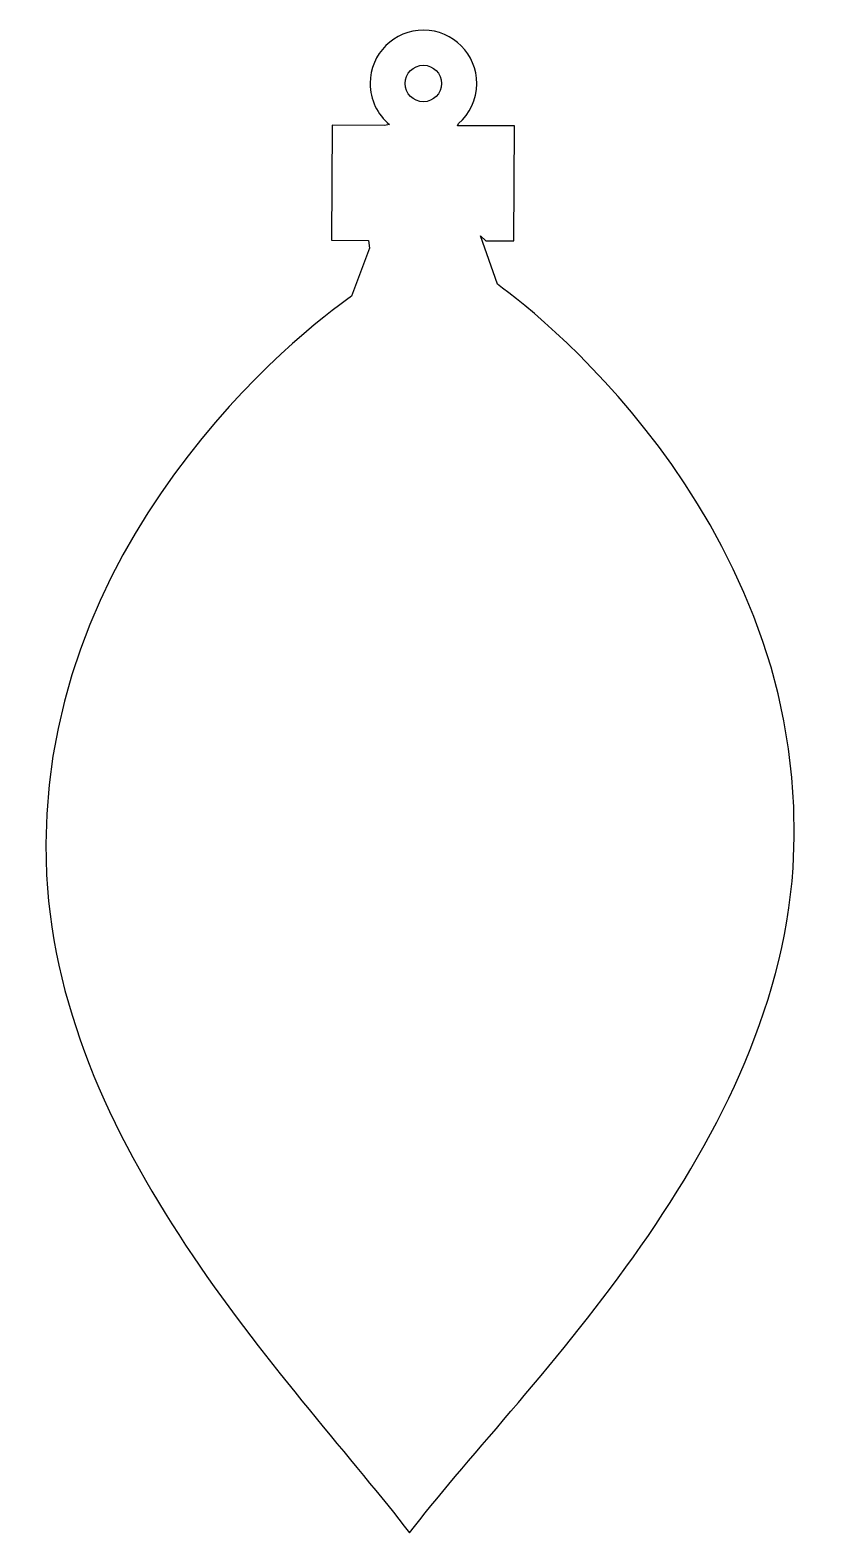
# Model space of a CAD drawing. Header units: centimetres. Extents: x -5 to 5, y -9.6 to 9.6.
import ezdxf

# ---------------------------------------------------------------- set-up
doc = ezdxf.new("R2010")
doc.units = ezdxf.units.CM
doc.header["$MEASUREMENT"] = 0
doc.layers.add('Camada 1', color=7, linetype='Continuous')

msp = doc.modelspace()

# ---------------------------------------------------------------- linework, layer by layer
at = {"layer": 'Camada 1'}
for points, knots in [([(-0.13618, -9.57502), (-1.51379, -7.76773), (-4.58052, -4.76132), (-4.75864, -1.19011), (-4.75864, -1.19011), (-4.96925, 3.03642), (-1.49971, 5.75798), (-0.87223, 6.18414), (-0.87223, 6.18414), (-0.87223, 6.18414), (-0.64591, 6.79591), (-0.64591, 6.79591), (-0.64591, 6.79591), (-0.64591, 6.79591), (-0.65546, 6.89725), (-0.65546, 6.89725), (-0.65546, 6.89725), (-0.65546, 6.89725), (-1.12803, 6.89931), (-1.12803, 6.89931), (-1.12803, 6.89931), (-1.12803, 6.89931), (-1.12189, 8.36513), (-1.12189, 8.36513), (-1.12189, 8.36513), (-1.12189, 8.36513), (-0.45482, 8.3624), (-0.45482, 8.3624), (-0.45482, 8.3624), (-0.45482, 8.3624), (-0.39169, 8.37402), (-0.39169, 8.37402), (-0.39169, 8.37402), (-0.54234, 8.49925), (-0.63796, 8.68829), (-0.63701, 8.89946), (-0.63701, 8.89946), (-0.6355, 9.27482), (-0.33009, 9.57748), (0.04511, 9.57597), (0.04511, 9.57597), (0.42029, 9.57433), (0.7231, 9.26895), (0.72146, 8.89374), (0.72146, 8.89374), (0.72064, 8.69131), (0.63145, 8.50994), (0.49051, 8.38606), (0.49051, 8.38606), (0.49051, 8.38606), (0.47561, 8.35846), (0.47561, 8.35846), (0.47561, 8.35846), (0.47561, 8.35846), (1.20213, 8.35547), (1.20213, 8.35547), (1.20213, 8.35547), (1.20213, 8.35547), (1.19599, 6.88949), (1.19599, 6.88949), (1.19599, 6.88949), (1.19599, 6.88949), (0.83584, 6.89113), (0.83584, 6.89113), (0.83584, 6.89113), (0.83584, 6.89113), (0.76795, 6.95312), (0.76795, 6.95312), (0.76795, 6.95312), (0.76795, 6.95312), (0.98446, 6.3378), (0.98446, 6.3378), (0.98446, 6.3378), (1.60496, 5.90169), (5.03036, 3.12491), (4.75189, -1.0976), (4.75189, -1.0976), (4.50919, -4.78036), (1.19877, -7.81214), (-0.1347, -9.57596), (-0.1347, -9.57596), (-0.1347, -9.57596), (-0.13618, -9.57502), (-0.13618, -9.57502)], [0, 0, 0, 0, 0.04545455, 0.04545455, 0.04545455, 0.04545455, 0.09090909, 0.09090909, 0.09090909, 0.09090909, 0.13636364, 0.13636364, 0.13636364, 0.13636364, 0.18181818, 0.18181818, 0.18181818, 0.18181818, 0.22727273, 0.22727273, 0.22727273, 0.22727273, 0.27272727, 0.27272727, 0.27272727, 0.27272727, 0.31818182, 0.31818182, 0.31818182, 0.31818182, 0.36363636, 0.36363636, 0.36363636, 0.36363636, 0.40909091, 0.40909091, 0.40909091, 0.40909091, 0.45454545, 0.45454545, 0.45454545, 0.45454545, 0.5, 0.5, 0.5, 0.5, 0.54545455, 0.54545455, 0.54545455, 0.54545455, 0.59090909, 0.59090909, 0.59090909, 0.59090909, 0.63636364, 0.63636364, 0.63636364, 0.63636364, 0.68181818, 0.68181818, 0.68181818, 0.68181818, 0.72727273, 0.72727273, 0.72727273, 0.72727273, 0.77272727, 0.77272727, 0.77272727, 0.77272727, 0.81818182, 0.81818182, 0.81818182, 0.81818182, 0.86363636, 0.86363636, 0.86363636, 0.86363636, 0.90909091, 0.90909091, 0.90909091, 0.90909091, 1, 1, 1, 1]), ([(0.04217, 8.66427), (0.17044, 8.66427), (0.2745, 8.76836), (0.2745, 8.8966), (0.2745, 8.8966), (0.2745, 9.02487), (0.17044, 9.12893), (0.04217, 9.12893), (0.04217, 9.12893), (-0.08607, 9.12893), (-0.19016, 9.02484), (-0.19016, 8.8966), (-0.19016, 8.8966), (-0.19013, 8.76836), (-0.08607, 8.66427), (0.04217, 8.66427)], [0, 0, 0, 0, 0.2, 0.2, 0.2, 0.2, 0.4, 0.4, 0.4, 0.4, 0.6, 0.6, 0.6, 0.6, 1, 1, 1, 1])]:
    msp.add_open_spline(points, degree=3, knots=knots, dxfattribs=at)

doc.saveas('drawing.dxf')
